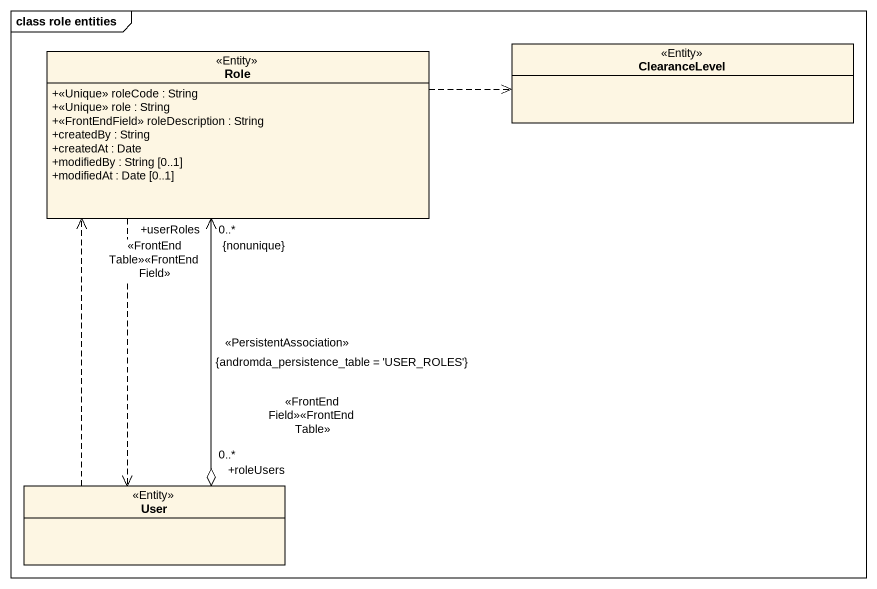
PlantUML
@startuml
mainframe class role entities
hide circle
hide empty members
skinparam classAttributeIconSize 0
class Role <<Entity>> {
  +<<Unique>> roleCode : String
  +<<Unique>> role : String
  +<<FrontEndField>> roleDescription : String
  +createdBy : String
  +createdAt : Date
  +modifiedBy : String [0..1]
  +modifiedAt : Date [0..1]
}
class ClearanceLevel <<Entity>>
class User <<Entity>>
Role .right.> ClearanceLevel
Role ..> User
User "+roleUsers\n<<FrontEndField>><<FrontEndTable>>\n0..*" o-up-> "+userRoles\n<<FrontEndTable>><<FrontEndField>>\n0..*\n{nonunique}" Role : <<PersistentAssociation>>\n{andromda_persistence_table = 'USER_ROLES'}
User .up.> Role
@enduml
